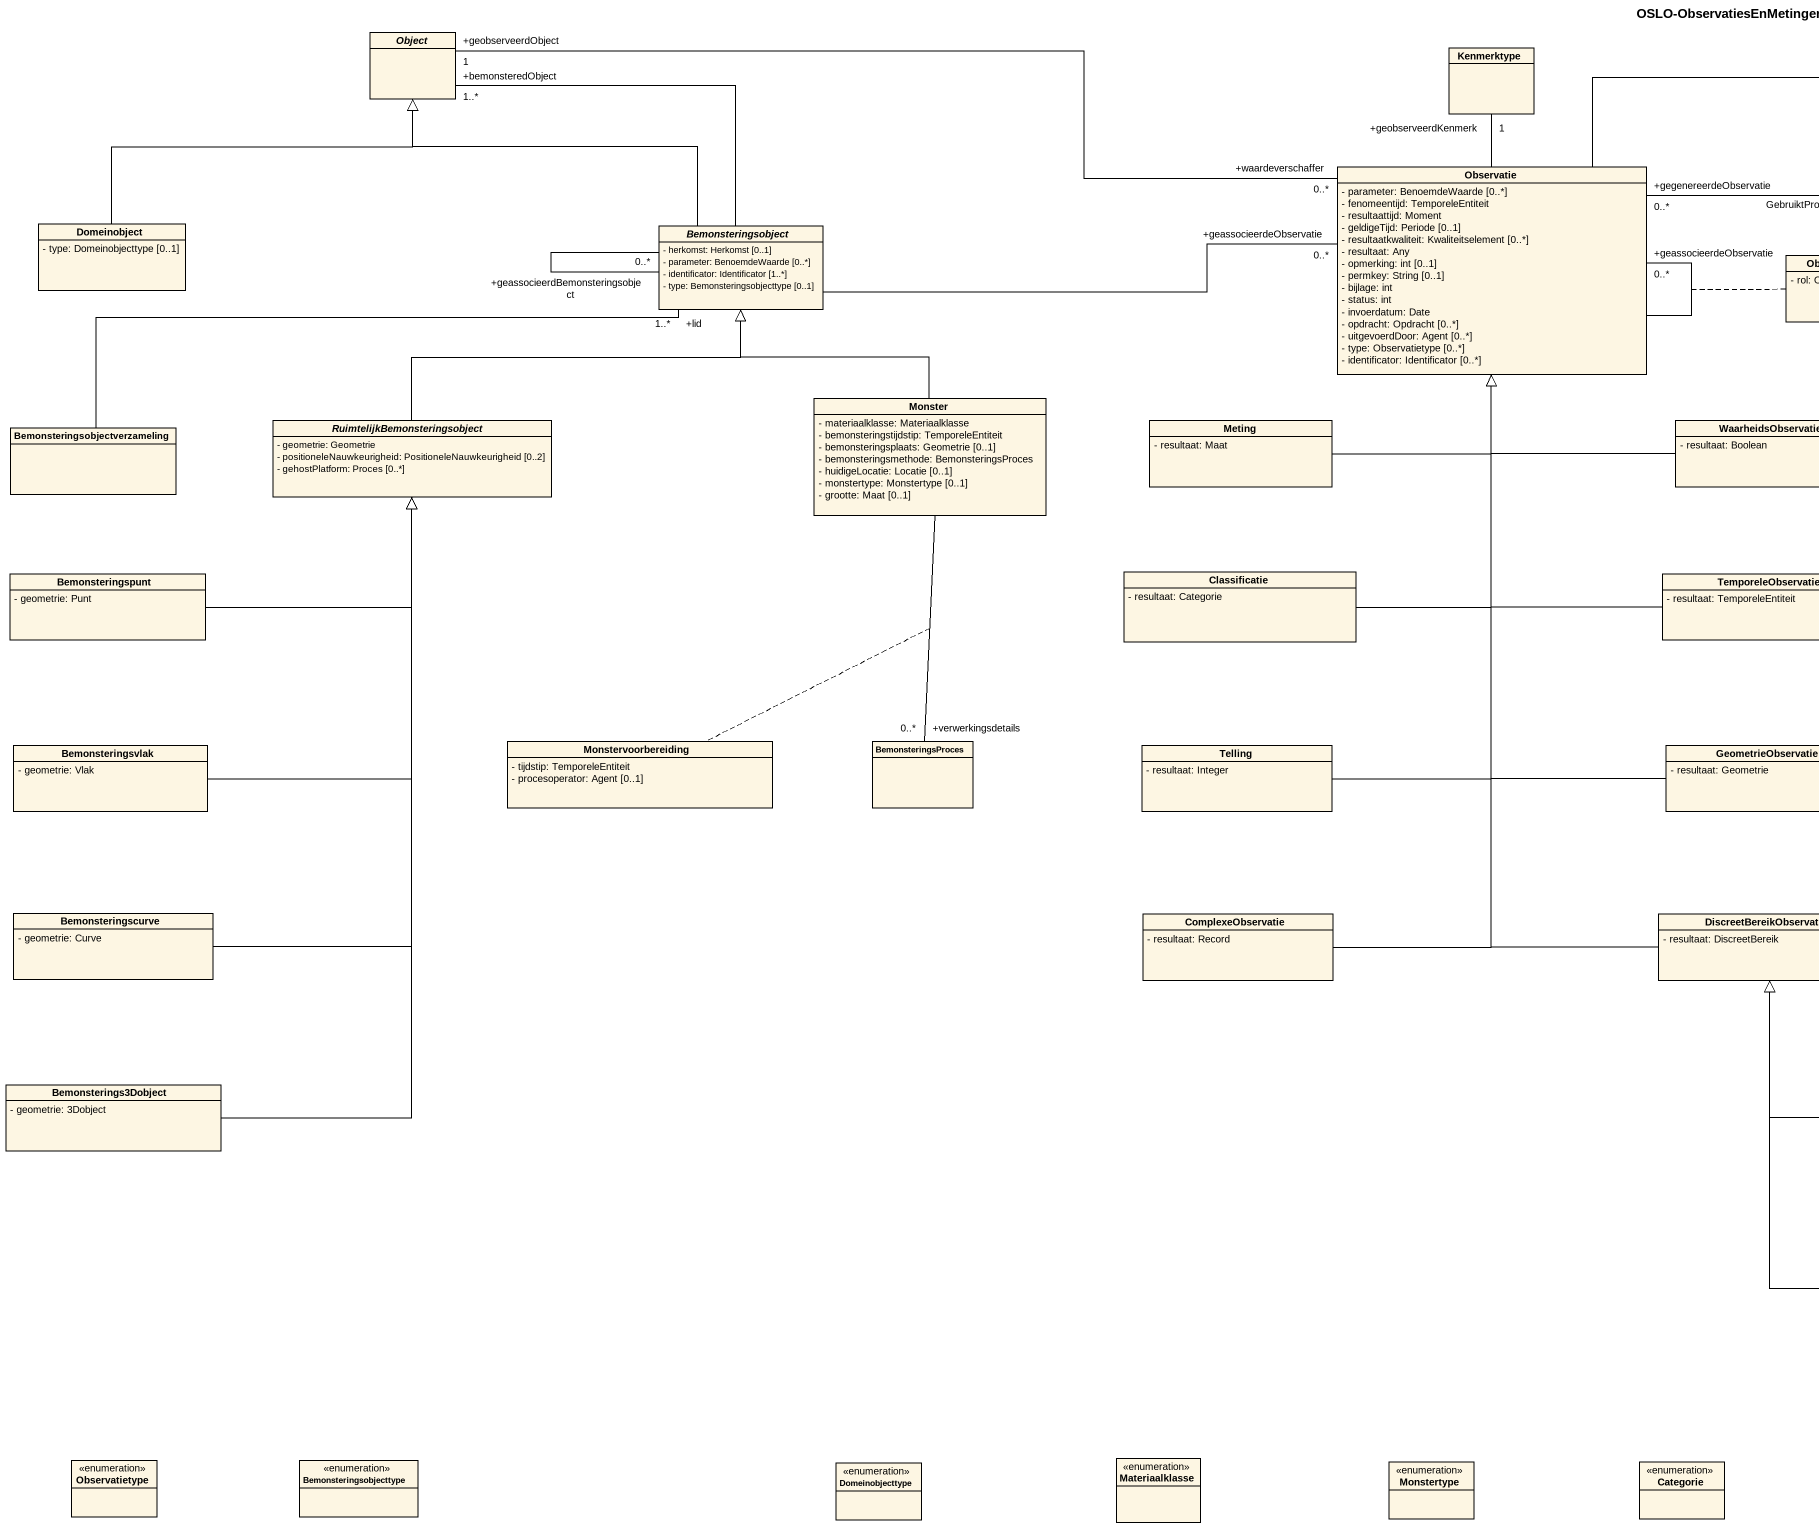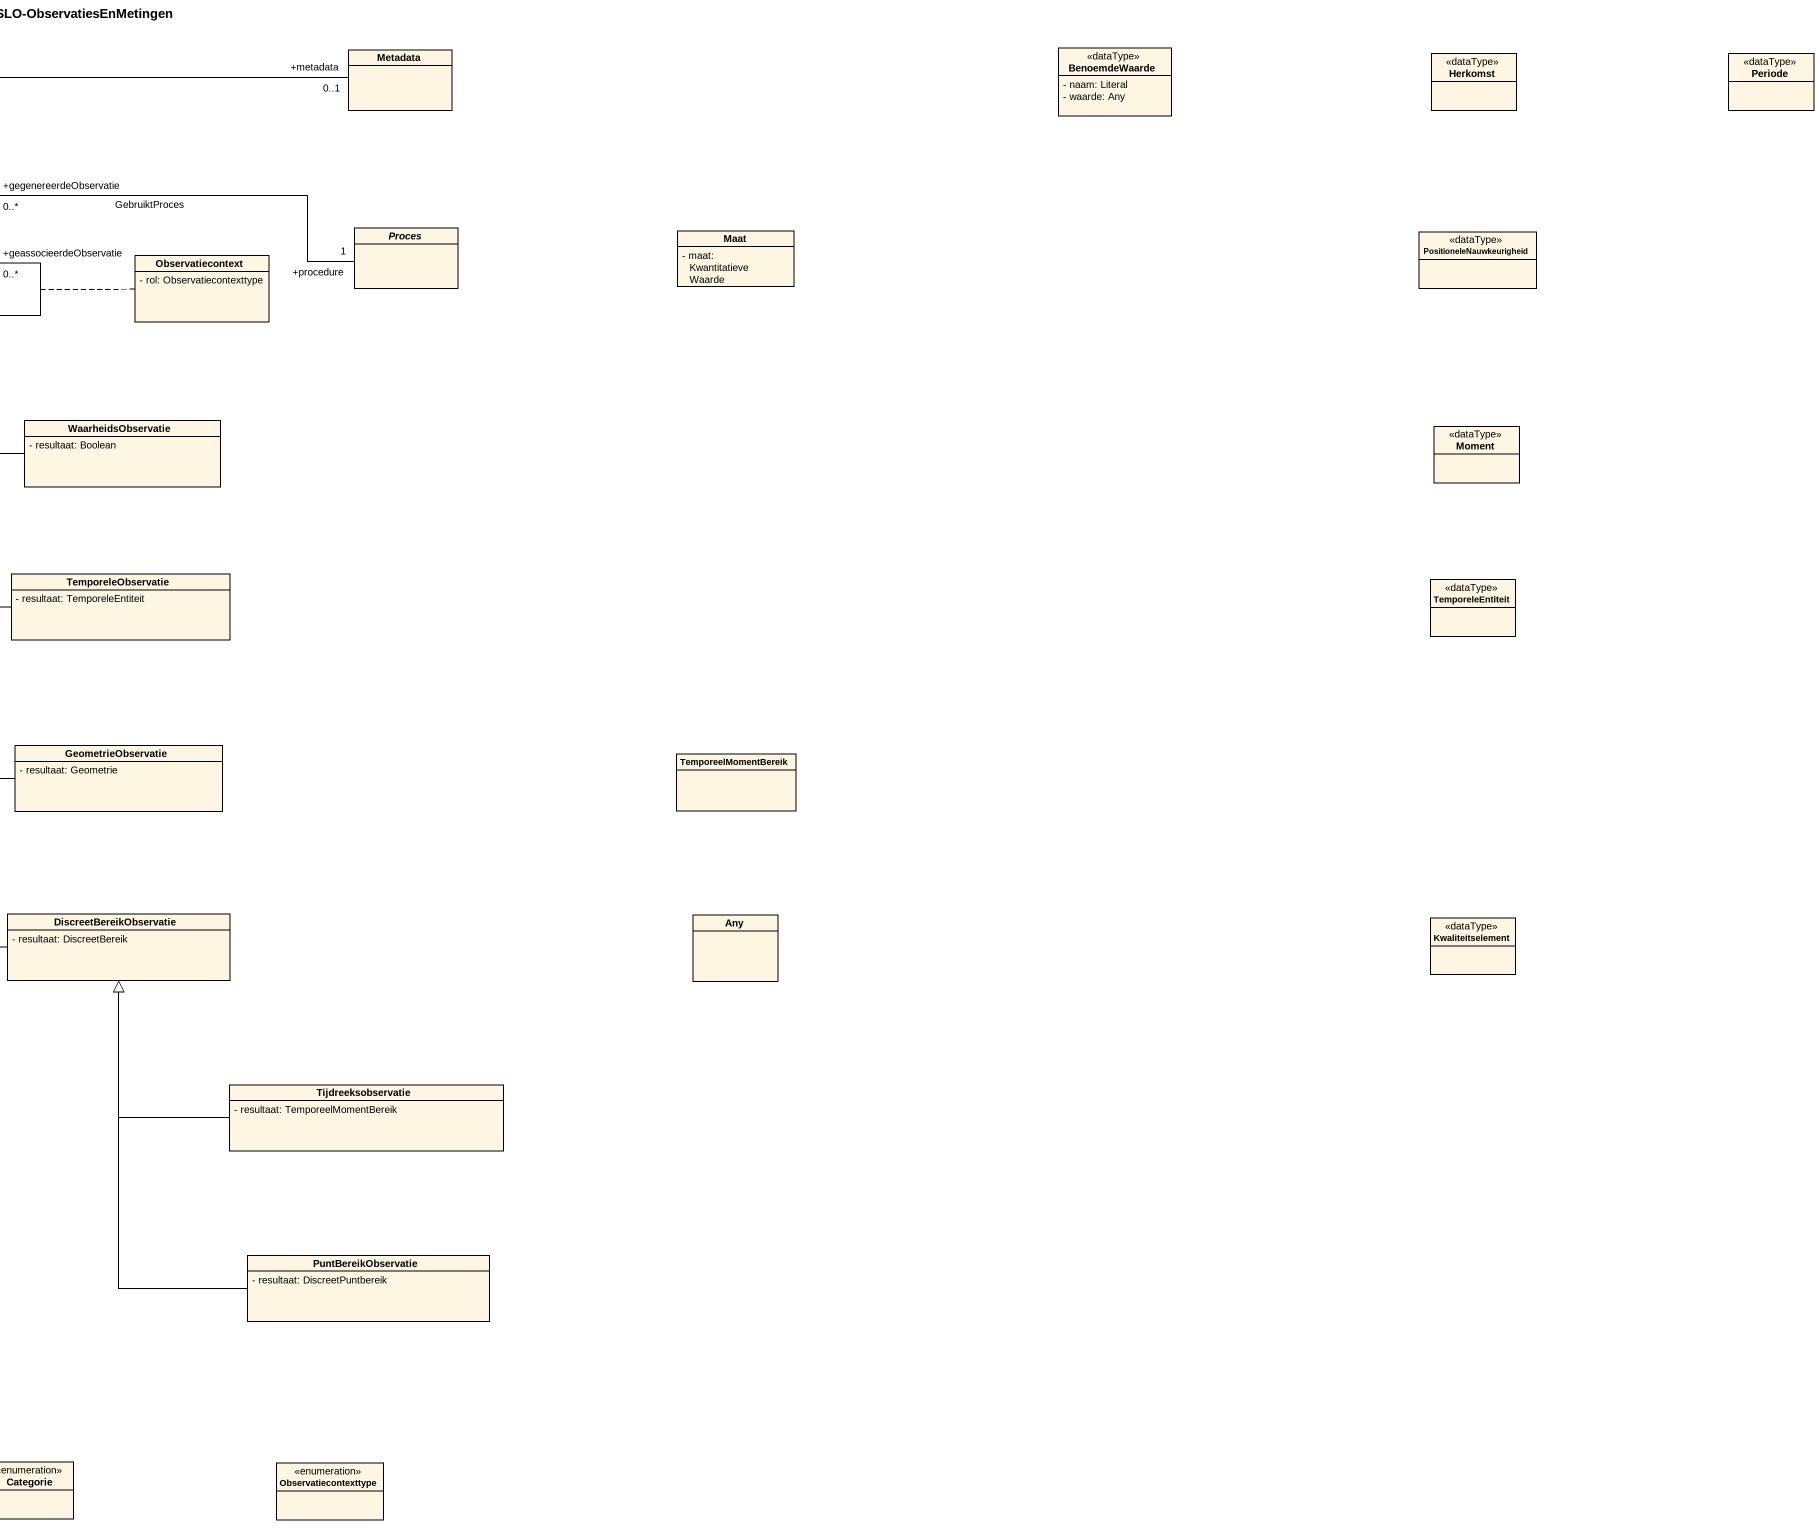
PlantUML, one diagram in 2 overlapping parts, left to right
@startuml
title OSLO-ObservatiesEnMetingen
hide circle
hide empty members
skinparam classAttributeIconSize 0
abstract class "Object" as Object_
class Kenmerktype
class Metadata
class BenoemdeWaarde <<dataType>> {
  - naam: Literal
  - waarde: Any
}
class Herkomst <<dataType>>
class Periode <<dataType>>
class Observatie {
  - parameter: BenoemdeWaarde [0..*]
  - fenomeentijd: TemporeleEntiteit
  - resultaattijd: Moment
  - geldigeTijd: Periode [0..1]
  - resultaatkwaliteit: Kwaliteitselement [0..*]
  - resultaat: Any
  - opmerking: int [0..1]
  - permkey: String [0..1]
  - bijlage: int
  - status: int
  - invoerdatum: Date
  - opdracht: Opdracht [0..*]
  - uitgevoerdDoor: Agent [0..*]
  - type: Observatietype [0..*]
  - identificator: Identificator [0..*]
}
class Domeinobject {
  - type: Domeinobjecttype [0..1]
}
abstract class Bemonsteringsobject {
  - herkomst: Herkomst [0..1]
  - parameter: BenoemdeWaarde [0..*]
  - identificator: Identificator [1..*]
  - type: Bemonsteringsobjecttype [0..1]
}
abstract class Proces
class Maat {
  - maat: KwantitatieveWaarde
}
class PositioneleNauwkeurigheid <<dataType>>
class Observatiecontext {
  - rol: Observatiecontexttype
}
class Monster {
  - materiaalklasse: Materiaalklasse
  - bemonsteringstijdstip: TemporeleEntiteit
  - bemonsteringsplaats: Geometrie [0..1]
  - bemonsteringsmethode: BemonsteringsProces
  - huidigeLocatie: Locatie [0..1]
  - monstertype: Monstertype [0..1]
  - grootte: Maat [0..1]
}
class "Bemonsteringsobjectverzameling" as Bemonsteringsobjectverzameli
abstract class "RuimtelijkBemonsteringsobject" as RuimtelijkBemonsteringsobjec {
  - geometrie: Geometrie
  - positioneleNauwkeurigheid: PositioneleNauwkeurigheid [0..2]
  - gehostPlatform: Proces [0..*]
}
class Meting {
  - resultaat: Maat
}
class WaarheidsObservatie {
  - resultaat: Boolean
}
class Moment <<dataType>>
class Bemonsteringspunt {
  - geometrie: Punt
}
class Classificatie {
  - resultaat: Categorie
}
class TemporeleObservatie {
  - resultaat: TemporeleEntiteit
}
class TemporeleEntiteit <<dataType>>
class Bemonsteringsvlak {
  - geometrie: Vlak
}
class Monstervoorbereiding {
  - tijdstip: TemporeleEntiteit
  - procesoperator: Agent [0..1]
}
class BemonsteringsProces
class Telling {
  - resultaat: Integer
}
class GeometrieObservatie {
  - resultaat: Geometrie
}
class TemporeelMomentBereik
class Bemonsteringscurve {
  - geometrie: Curve
}
class ComplexeObservatie {
  - resultaat: Record
}
class DiscreetBereikObservatie {
  - resultaat: DiscreetBereik
}
class Any
class Kwaliteitselement <<dataType>>
class Bemonsterings3Dobject {
  - geometrie: 3Dobject
}
class Tijdreeksobservatie {
  - resultaat: TemporeelMomentBereik
}
class PuntBereikObservatie {
  - resultaat: DiscreetPuntbereik
}
enum Observatietype
enum Bemonsteringsobjecttype
enum Domeinobjecttype
enum Materiaalklasse
enum Monstertype
enum Categorie
enum Observatiecontexttype
Object_ "+geobserveerdObject\n1" -right- "+waardeverschaffer\n0..*" Observatie
Observatie -up- "+geobserveerdKenmerk\n1" Kenmerktype
Observatie -right- "+metadata\n0..1" Metadata
Observatie -- "+geassocieerdeObservatie\n0..*" Observatie
(Observatie, Observatie) .. Observatiecontext
Observatie "+gegenereerdeObservatie\n0..*" -right- "+procedure\n1" Proces : GebruiktProces
Domeinobject -up-|> Object_
Bemonsteringsobject -up-|> Object_
Bemonsteringsobject -up- "+bemonsteredObject\n1..*" Object_
Bemonsteringsobject -right- "+geassocieerdeObservatie\n0..*" Observatie
Bemonsteringsobject -- "+geassocieerdBemonsteringsobject\n0..*" Bemonsteringsobject
Monster -up-|> Bemonsteringsobject
Monster -- "+verwerkingsdetails\n0..*" BemonsteringsProces
(Monster, BemonsteringsProces) .. Monstervoorbereiding
Bemonsteringsobjectverzameli -right- "+lid\n1..*" Bemonsteringsobject
RuimtelijkBemonsteringsobjec -right-|> Bemonsteringsobject
Meting -up-|> Observatie
WaarheidsObservatie -up-|> Observatie
Bemonsteringspunt -right-|> RuimtelijkBemonsteringsobjec
Classificatie -up-|> Observatie
TemporeleObservatie -up-|> Observatie
Bemonsteringsvlak -up-|> RuimtelijkBemonsteringsobjec
Telling -up-|> Observatie
GeometrieObservatie -up-|> Observatie
Bemonsteringscurve -up-|> RuimtelijkBemonsteringsobjec
ComplexeObservatie -up-|> Observatie
DiscreetBereikObservatie -up-|> Observatie
Bemonsterings3Dobject -up-|> RuimtelijkBemonsteringsobjec
Tijdreeksobservatie -up-|> DiscreetBereikObservatie
PuntBereikObservatie -up-|> DiscreetBereikObservatie
@enduml
